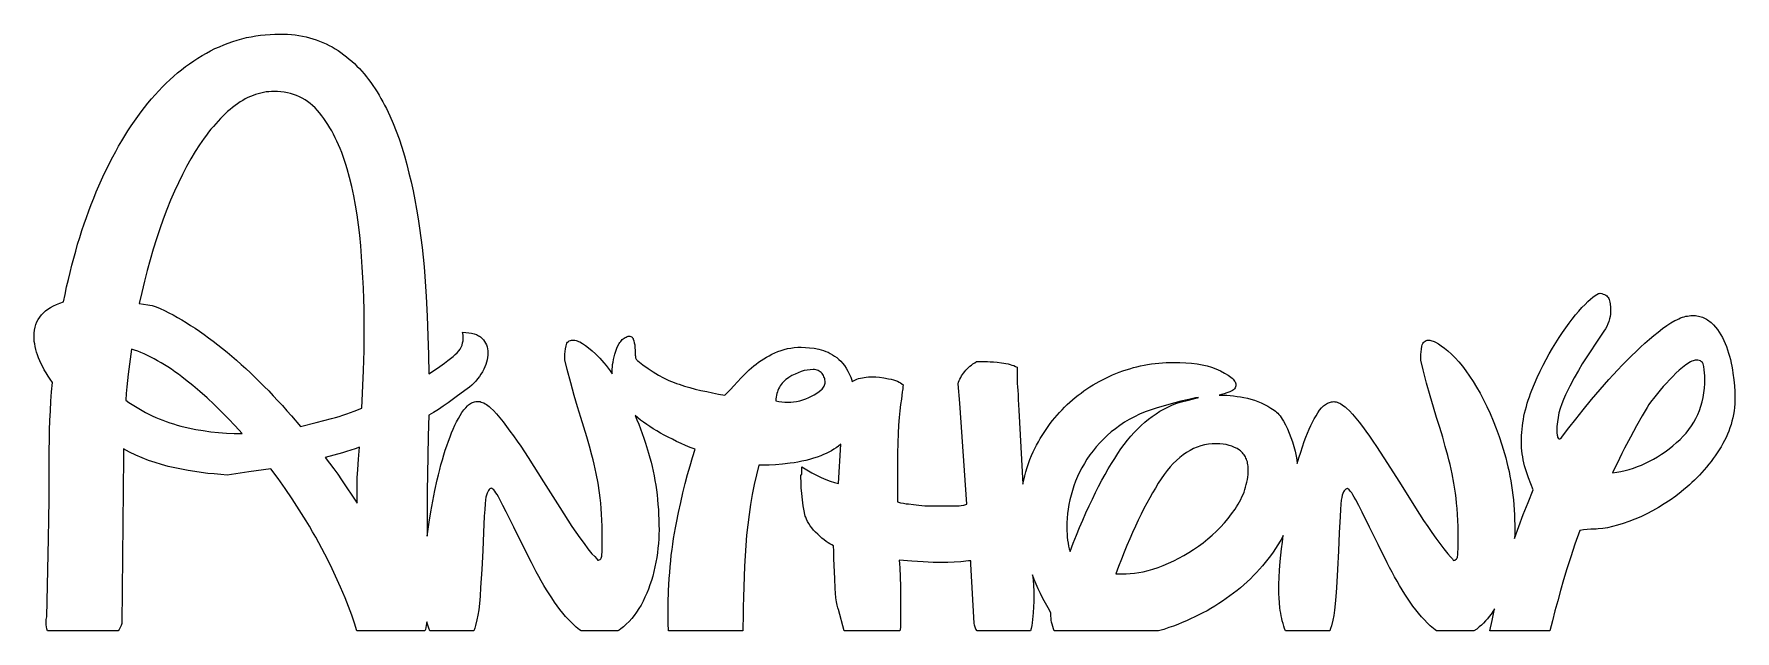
# Model space of a CAD drawing. Extents: x 28 to 208, y 24 to 87.
import ezdxf

# ---------------------------------------------------------------- set-up
doc = ezdxf.new("R2010")
doc.units = 0
doc.layers.add('CAMADA_1', color=18, linetype='CONTINUOUS')

msp = doc.modelspace()

# ---------------------------------------------------------------- linework, layer by layer
at = {"layer": 'CAMADA_1'}
for points in [[(29.33, 23.8), (29.25, 24.01), (29.2, 24.22), (29.17, 24.45), (29.16, 24.68), (29.16, 24.85), (29.18, 25), (29.21, 25.14), (29.24, 25.28), (29.41, 33.61), (29.45, 35.68), (29.48, 37.75), (29.49, 39.85), (29.5, 41.95), (29.5, 43.01), (29.52, 44.06), (29.54, 45.1), (29.58, 46.14), (29.63, 47.17), (29.69, 48.19), (29.76, 49.18), (29.84, 50.17), (29.6, 50.51), (29.38, 50.85), (29.17, 51.19), (28.98, 51.52), (28.81, 51.85), (28.65, 52.17), (28.5, 52.48), (28.37, 52.79), (28.26, 53.1), (28.16, 53.39), (28.08, 53.69), (28.01, 53.98), (27.96, 54.26), (27.92, 54.54), (27.9, 54.81), (27.89, 55.08), (27.9, 55.41), (27.94, 55.73), (28, 56.03), (28.08, 56.32), (28.19, 56.6), (28.33, 56.86), (28.49, 57.11), (28.67, 57.34), (28.88, 57.56), (29.11, 57.77), (29.37, 57.96), (29.65, 58.14), (29.96, 58.31), (30.29, 58.46), (30.64, 58.59), (31.02, 58.72), (31.18, 59.52), (31.35, 60.31), (31.53, 61.09), (31.71, 61.86), (31.91, 62.62), (32.1, 63.38), (32.31, 64.12), (32.52, 64.86), (32.74, 65.58), (32.97, 66.3), (33.21, 67), (33.45, 67.7), (33.7, 68.39), (33.96, 69.07), (34.22, 69.74), (34.49, 70.4), (34.77, 71.05), (35.05, 71.69), (35.34, 72.32), (35.64, 72.93), (35.94, 73.53), (36.24, 74.12), (36.56, 74.7), (36.87, 75.27), (37.2, 75.82), (37.52, 76.37), (37.86, 76.9), (38.2, 77.42), (38.54, 77.92), (38.9, 78.42), (39.25, 78.9), (39.61, 79.38), (39.98, 79.83), (40.36, 80.28), (40.73, 80.71), (41.12, 81.13), (41.51, 81.54), (41.91, 81.93), (42.31, 82.31), (42.71, 82.68), (43.13, 83.03), (43.55, 83.37), (43.97, 83.7), (44.4, 84.01), (44.84, 84.31), (45.28, 84.6), (45.72, 84.87), (46.18, 85.13), (46.63, 85.38), (47.09, 85.61), (47.56, 85.82), (48.03, 86.02), (48.5, 86.2), (48.98, 86.37), (49.46, 86.52), (49.94, 86.66), (50.43, 86.78), (50.92, 86.88), (51.42, 86.97), (51.92, 87.04), (52.43, 87.09), (52.94, 87.13), (53.45, 87.16), (53.96, 87.16), (54.38, 87.16), (54.8, 87.14), (55.2, 87.11), (55.6, 87.07), (55.99, 87.01), (56.38, 86.94), (56.76, 86.86), (57.13, 86.77), (57.49, 86.67), (57.85, 86.55), (58.2, 86.42), (58.54, 86.28), (58.88, 86.13), (59.21, 85.96), (59.53, 85.79), (59.85, 85.6), (60.16, 85.4), (60.46, 85.19), (60.76, 84.97), (61.05, 84.75), (61.34, 84.51), (61.61, 84.27), (61.89, 84.02), (62.16, 83.76), (62.42, 83.49), (62.67, 83.21), (62.92, 82.92), (63.17, 82.63), (63.4, 82.33), (63.64, 82.01), (63.86, 81.69), (64.08, 81.36), (64.3, 81.03), (64.51, 80.68), (64.71, 80.33), (64.91, 79.98), (65.1, 79.61), (65.29, 79.24), (65.66, 78.48), (66, 77.68), (66.33, 76.86), (66.63, 76.02), (66.92, 75.14), (67.19, 74.25), (67.44, 73.33), (67.68, 72.41), (67.9, 71.47), (68.11, 70.52), (68.31, 69.55), (68.49, 68.56), (68.65, 67.56), (68.81, 66.56), (68.94, 65.54), (69.07, 64.52), (69.18, 63.49), (69.28, 62.45), (69.37, 61.41), (69.44, 60.36), (69.5, 59.31), (69.6, 57.21), (69.68, 55.14), (69.75, 53.1), (69.8, 51.1), (70.7, 51.7), (71.47, 52.24), (71.8, 52.49), (72.1, 52.72), (72.36, 52.93), (72.59, 53.13), (72.79, 53.32), (72.96, 53.52), (73.11, 53.72), (73.23, 53.93), (73.32, 54.15), (73.38, 54.37), (73.42, 54.59), (73.44, 54.82), (73.43, 55.02), (73.42, 55.2), (73.39, 55.36), (73.35, 55.5), (73.7, 55.49), (74.02, 55.46), (74.32, 55.41), (74.59, 55.34), (74.84, 55.25), (75.06, 55.14), (75.16, 55.08), (75.26, 55.01), (75.34, 54.94), (75.43, 54.87), (75.58, 54.7), (75.7, 54.53), (75.81, 54.35), (75.9, 54.16), (75.97, 53.96), (76.02, 53.75), (76.05, 53.53), (76.06, 53.3), (76.05, 53.06), (76.02, 52.83), (75.98, 52.58), (75.91, 52.34), (75.83, 52.09), (75.73, 51.83), (75.61, 51.57), (75.47, 51.31), (75.31, 51.05), (75.15, 50.8), (74.96, 50.56), (74.77, 50.32), (74.56, 50.1), (74.34, 49.89), (74.11, 49.68), (73.86, 49.49), (72.84, 48.74), (71.83, 48.01), (71.32, 47.66), (70.81, 47.32), (70.3, 47), (69.8, 46.7), (69.72, 44.47), (69.67, 42.38), (69.64, 40.43), (69.63, 38.65), (69.63, 33.87), (69.83, 35.34), (70.01, 36.46), (70.21, 37.58), (70.44, 38.7), (70.68, 39.83), (70.81, 40.38), (70.94, 40.92), (71.08, 41.45), (71.23, 41.97), (71.38, 42.48), (71.54, 42.98), (71.7, 43.46), (71.86, 43.93), (72.04, 44.39), (72.21, 44.82), (72.38, 45.23), (72.56, 45.63), (72.74, 46), (72.93, 46.34), (73.12, 46.67), (73.3, 46.98), (73.5, 47.26), (73.7, 47.5), (73.9, 47.7), (74, 47.79), (74.11, 47.87), (74.22, 47.94), (74.32, 48), (74.43, 48.05), (74.54, 48.09), (74.65, 48.12), (74.77, 48.15), (74.88, 48.16), (75, 48.16), (75.12, 48.16), (75.24, 48.14), (75.36, 48.1), (75.49, 48.06), (75.63, 48), (75.76, 47.92), (75.9, 47.83), (76.05, 47.73), (76.19, 47.62), (76.34, 47.49), (76.66, 47.19), (76.98, 46.84), (77.33, 46.43), (77.68, 45.98), (78.04, 45.51), (78.4, 45.02), (78.78, 44.5), (79.15, 43.96), (79.54, 43.4), (79.93, 42.81), (80.33, 42.2), (81.97, 39.62), (83.68, 36.9), (84.11, 36.22), (84.54, 35.55), (84.97, 34.9), (85.4, 34.28), (85.83, 33.68), (86.26, 33.09), (86.68, 32.53), (87.1, 31.99), (87.4, 31.7), (87.59, 31.49), (87.69, 31.36), (87.71, 31.33), (87.7, 31.32), (87.7, 31.32), (87.8, 31.33), (87.88, 31.35), (87.96, 31.39), (88.03, 31.45), (88.08, 31.53), (88.12, 31.63), (88.15, 31.74), (88.16, 31.87), (88.18, 32.18), (88.19, 32.56), (88.2, 33.52), (88.2, 34.23), (88.19, 34.91), (88.16, 35.56), (88.13, 36.2), (88.09, 36.8), (88.04, 37.38), (87.98, 37.94), (87.91, 38.47), (87.75, 39.5), (87.56, 40.5), (87.46, 41), (87.35, 41.49), (87.23, 41.97), (87.1, 42.45), (86.84, 43.42), (86.55, 44.41), (86.25, 45.43), (85.92, 46.47), (85.58, 47.58), (85.22, 48.8), (84.86, 50.12), (84.48, 51.55), (84.23, 52.57), (84.23, 52.91), (84.23, 53.17), (84.26, 53.45), (84.3, 53.74), (84.35, 54.05), (84.39, 54.2), (84.45, 54.33), (84.51, 54.44), (84.6, 54.53), (84.69, 54.59), (84.81, 54.64), (84.93, 54.67), (85.07, 54.68), (85.18, 54.68), (85.3, 54.66), (85.42, 54.63), (85.54, 54.59), (85.67, 54.54), (85.81, 54.48), (86.1, 54.31), (86.41, 54.11), (86.75, 53.85), (87.11, 53.55), (87.49, 53.2), (87.71, 52.98), (87.93, 52.75), (88.16, 52.51), (88.38, 52.25), (88.6, 51.98), (88.82, 51.7), (89.04, 51.4), (89.26, 51.1), (89.25, 51.38), (89.26, 51.59), (89.27, 51.83), (89.3, 52.07), (89.34, 52.33), (89.4, 52.6), (89.46, 52.88), (89.54, 53.18), (89.63, 53.49), (89.73, 53.8), (89.86, 54.07), (89.99, 54.31), (90.07, 54.43), (90.15, 54.53), (90.23, 54.63), (90.32, 54.72), (90.41, 54.8), (90.51, 54.87), (90.61, 54.94), (90.72, 55), (90.83, 55.06), (90.94, 55.1), (91.04, 55.1), (91.14, 55.08), (91.22, 55.05), (91.29, 55.02), (91.36, 54.97), (91.41, 54.91), (91.46, 54.84), (91.49, 54.76), (91.55, 54.59), (91.6, 54.39), (91.64, 54.18), (91.66, 53.96), (91.69, 53.5), (91.7, 53.07), (91.71, 52.97), (91.72, 52.87), (91.74, 52.79), (91.77, 52.71), (91.8, 52.64), (91.85, 52.58), (91.9, 52.52), (91.96, 52.48), (92.51, 52.05), (93.06, 51.65), (93.61, 51.29), (94.16, 50.96), (94.71, 50.67), (95.26, 50.4), (95.54, 50.29), (95.81, 50.18), (96.09, 50.07), (96.36, 49.98), (96.92, 49.8), (97.49, 49.64), (98.07, 49.48), (98.67, 49.33), (99.28, 49.2), (99.9, 49.07), (100.54, 48.95), (101.19, 48.84), (101.49, 49.11), (101.82, 49.44), (102.17, 49.81), (102.54, 50.23), (102.94, 50.67), (103.36, 51.1), (103.8, 51.52), (104.28, 51.93), (104.53, 52.12), (104.78, 52.32), (105.05, 52.5), (105.33, 52.68), (105.61, 52.85), (105.9, 53.01), (106.21, 53.17), (106.52, 53.32), (106.84, 53.46), (107.17, 53.58), (107.51, 53.68), (107.85, 53.77), (108.21, 53.83), (108.57, 53.88), (108.94, 53.91), (109.31, 53.92), (109.75, 53.9), (110.2, 53.86), (110.68, 53.8), (111.18, 53.7), (111.43, 53.64), (111.68, 53.57), (111.92, 53.48), (112.16, 53.38), (112.4, 53.26), (112.63, 53.12), (112.86, 52.98), (113.08, 52.82), (113.3, 52.63), (113.51, 52.43), (113.71, 52.21), (113.9, 51.96), (114.08, 51.69), (114.25, 51.39), (114.41, 51.08), (114.56, 50.74), (114.65, 50.52), (114.73, 50.29), (115.21, 50.53), (115.4, 50.59), (115.6, 50.64), (115.8, 50.68), (116.01, 50.72), (116.22, 50.75), (116.44, 50.77), (116.67, 50.78), (116.9, 50.78), (117.23, 50.77), (117.62, 50.73), (118.07, 50.66), (118.59, 50.57), (118.86, 50.52), (119.1, 50.45), (119.32, 50.38), (119.52, 50.31), (119.7, 50.22), (119.86, 50.14), (120, 50.04), (120.12, 49.94), (120.11, 49.7), (120.09, 49.49), (120.07, 49.32), (120.03, 49.17), (119.95, 48.41), (119.86, 47.83), (119.79, 47.17), (119.72, 46.45), (119.65, 45.66), (119.59, 44.77), (119.56, 43.77), (119.53, 42.64), (119.52, 41.39), (119.52, 37.49), (119.85, 37.41), (120.16, 37.35), (120.44, 37.31), (120.71, 37.28), (121.24, 37.23), (121.81, 37.15), (122.11, 37.12), (122.42, 37.09), (122.75, 37.07), (123.08, 37.07), (125.87, 37.07), (126.06, 37.08), (126.3, 37.11), (126.57, 37.16), (126.89, 37.24), (126.13, 47.99), (125.96, 50.02), (126.01, 50.2), (126.08, 50.37), (126.16, 50.54), (126.24, 50.71), (126.33, 50.87), (126.43, 51.03), (126.54, 51.18), (126.66, 51.33), (126.78, 51.48), (126.92, 51.62), (127.06, 51.76), (127.21, 51.89), (127.37, 52.02), (127.54, 52.15), (127.72, 52.27), (127.91, 52.39), (129.09, 52.39), (129.37, 52.38), (129.71, 52.36), (130.11, 52.32), (130.57, 52.26), (130.81, 52.23), (131.04, 52.19), (131.26, 52.14), (131.47, 52.09), (131.67, 52.02), (131.87, 51.96), (132.05, 51.88), (132.22, 51.8), (132.22, 50.7), (132.23, 50.39), (132.24, 50.06), (132.27, 49.71), (132.31, 49.34), (132.32, 48.89), (132.35, 48.37), (132.38, 47.81), (132.39, 47.23), (132.84, 39.37), (132.93, 39.82), (133.03, 40.26), (133.15, 40.7), (133.28, 41.14), (133.42, 41.57), (133.58, 41.99), (133.75, 42.41), (133.94, 42.82), (134.11, 43.18), (134.29, 43.53), (134.48, 43.88), (134.67, 44.22), (134.87, 44.55), (135.08, 44.88), (135.3, 45.2), (135.52, 45.51), (135.75, 45.82), (135.98, 46.13), (136.22, 46.42), (136.47, 46.71), (136.73, 47), (136.99, 47.28), (137.26, 47.55), (137.54, 47.82), (137.82, 48.08), (138.11, 48.33), (138.4, 48.58), (138.7, 48.82), (139.01, 49.05), (139.32, 49.28), (139.63, 49.49), (139.95, 49.7), (140.28, 49.91), (140.61, 50.1), (140.94, 50.29), (141.29, 50.47), (141.63, 50.64), (141.98, 50.81), (142.34, 50.97), (142.7, 51.12), (143.07, 51.27), (143.44, 51.4), (143.81, 51.52), (144.18, 51.64), (144.56, 51.75), (144.94, 51.84), (145.32, 51.93), (145.7, 52.01), (146.08, 52.08), (146.47, 52.14), (146.86, 52.19), (147.25, 52.23), (147.65, 52.27), (148.04, 52.29), (148.44, 52.3), (148.84, 52.31), (149.5, 52.3), (150.14, 52.26), (150.74, 52.21), (151.32, 52.14), (151.86, 52.04), (152.38, 51.93), (152.87, 51.79), (153.33, 51.63), (153.82, 51.4), (154.25, 51.17), (154.62, 50.96), (154.78, 50.85), (154.92, 50.74), (155.04, 50.64), (155.15, 50.53), (155.24, 50.43), (155.31, 50.33), (155.37, 50.23), (155.41, 50.13), (155.44, 50.03), (155.45, 49.94), (155.44, 49.81), (155.41, 49.7), (155.36, 49.59), (155.29, 49.49), (155.2, 49.4), (155.09, 49.32), (154.96, 49.24), (154.81, 49.17), (154.5, 49.06), (154.21, 48.96), (153.93, 48.89), (153.67, 48.84), (153.75, 48.84), (154.11, 48.83), (154.47, 48.81), (154.84, 48.79), (155.2, 48.75), (155.57, 48.7), (155.93, 48.65), (156.3, 48.58), (156.67, 48.5), (157.04, 48.4), (157.41, 48.29), (157.77, 48.16), (158.12, 48.01), (158.48, 47.84), (158.82, 47.66), (159.17, 47.45), (159.51, 47.23), (159.64, 47.14), (159.76, 47.03), (159.88, 46.91), (160.01, 46.77), (160.13, 46.62), (160.25, 46.46), (160.37, 46.28), (160.48, 46.08), (160.71, 45.67), (160.92, 45.25), (161.11, 44.81), (161.29, 44.35), (161.45, 43.88), (161.59, 43.39), (161.72, 42.88), (161.84, 42.36), (161.91, 41.97), (161.96, 41.59), (162.14, 42.19), (162.32, 42.78), (162.5, 43.35), (162.7, 43.91), (162.87, 44.36), (163.04, 44.79), (163.22, 45.21), (163.4, 45.6), (163.58, 45.97), (163.76, 46.32), (163.95, 46.65), (164.14, 46.95), (164.33, 47.23), (164.53, 47.47), (164.73, 47.68), (164.84, 47.76), (164.94, 47.84), (165.05, 47.91), (165.16, 47.97), (165.27, 48.02), (165.38, 48.06), (165.49, 48.1), (165.6, 48.12), (165.71, 48.13), (165.83, 48.14), (165.95, 48.13), (166.07, 48.11), (166.2, 48.08), (166.33, 48.03), (166.46, 47.97), (166.59, 47.89), (166.73, 47.81), (166.88, 47.7), (167.03, 47.59), (167.18, 47.46), (167.49, 47.16), (167.82, 46.81), (168.16, 46.4), (168.51, 45.96), (168.87, 45.49), (169.24, 44.99), (169.61, 44.48), (169.99, 43.94), (170.37, 43.37), (170.77, 42.78), (171.16, 42.17), (172.8, 39.6), (174.51, 36.88), (174.94, 36.19), (175.37, 35.52), (175.8, 34.88), (176.23, 34.25), (176.66, 33.65), (177.09, 33.07), (177.51, 32.51), (177.94, 31.97), (178.23, 31.67), (178.42, 31.46), (178.52, 31.33), (178.54, 31.3), (178.54, 31.29), (178.53, 31.29), (178.63, 31.3), (178.72, 31.33), (178.79, 31.37), (178.86, 31.43), (178.91, 31.51), (178.95, 31.6), (178.98, 31.71), (179, 31.84), (179.01, 32.15), (179.03, 32.53), (179.04, 33.49), (179.03, 34.2), (179.02, 34.88), (179, 35.54), (178.96, 36.17), (178.92, 36.78), (178.87, 37.36), (178.81, 37.91), (178.74, 38.44), (178.58, 39.47), (178.39, 40.48), (178.29, 40.97), (178.18, 41.46), (178.06, 41.95), (177.94, 42.42), (177.67, 43.39), (177.39, 44.38), (177.08, 45.4), (176.75, 46.45), (176.41, 47.56), (176.05, 48.77), (175.69, 50.1), (175.31, 51.53), (175.06, 52.54), (175.06, 52.88), (175.07, 53.14), (175.09, 53.42), (175.13, 53.71), (175.19, 54.02), (175.22, 54.17), (175.28, 54.3), (175.35, 54.41), (175.43, 54.5), (175.53, 54.57), (175.64, 54.62), (175.76, 54.65), (175.91, 54.66), (176.01, 54.65), (176.13, 54.63), (176.25, 54.61), (176.37, 54.57), (176.5, 54.51), (176.64, 54.45), (176.93, 54.29), (177.24, 54.08), (177.58, 53.82), (177.94, 53.52), (178.32, 53.18), (178.71, 52.79), (179.1, 52.36), (179.48, 51.9), (179.86, 51.4), (180.24, 50.86), (180.62, 50.29), (180.99, 49.68), (181.37, 49.03), (181.73, 48.34), (182.08, 47.63), (182.42, 46.88), (182.75, 46.1), (183.07, 45.28), (183.37, 44.43), (183.67, 43.55), (183.95, 42.64), (184.08, 42.17), (184.21, 41.69), (184.32, 41.21), (184.43, 40.73), (184.53, 40.24), (184.62, 39.75), (184.7, 39.25), (184.77, 38.74), (184.84, 38.23), (184.89, 37.71), (184.94, 37.19), (184.98, 36.67), (185.01, 36.14), (185.03, 35.6), (185.04, 35.06), (185.05, 34.51), (185.04, 34.07), (185.03, 33.63), (185.46, 34.88), (185.94, 36.15), (186.45, 37.45), (186.99, 38.78), (186.73, 39.41), (186.49, 40.04), (186.28, 40.68), (186.09, 41.32), (186.01, 41.64), (185.94, 41.96), (185.88, 42.28), (185.83, 42.6), (185.79, 42.92), (185.76, 43.23), (185.75, 43.55), (185.74, 43.86), (185.75, 44.2), (185.76, 44.54), (185.78, 44.88), (185.81, 45.22), (185.85, 45.56), (185.9, 45.9), (185.96, 46.25), (186.02, 46.59), (186.09, 46.93), (186.18, 47.28), (186.27, 47.62), (186.37, 47.97), (186.48, 48.31), (186.59, 48.66), (186.72, 49.01), (186.85, 49.35), (187.14, 50.04), (187.43, 50.71), (187.73, 51.37), (188.05, 52.01), (188.37, 52.63), (188.7, 53.23), (189.04, 53.82), (189.39, 54.4), (189.75, 54.95), (190.1, 55.48), (190.45, 55.98), (190.8, 56.46), (191.15, 56.91), (191.49, 57.34), (191.83, 57.74), (192.17, 58.12), (192.5, 58.46), (192.8, 58.76), (193.08, 59.02), (193.33, 59.23), (193.56, 59.4), (193.76, 59.52), (193.94, 59.61), (194.01, 59.63), (194.09, 59.65), (194.27, 59.61), (194.43, 59.56), (194.58, 59.5), (194.7, 59.44), (194.81, 59.36), (194.9, 59.28), (194.97, 59.19), (195.03, 59.09), (195.07, 58.98), (195.1, 58.85), (195.13, 58.7), (195.16, 58.53), (195.19, 58.15), (195.2, 57.7), (195.19, 57.44), (195.16, 57.18), (195.1, 56.92), (195.03, 56.66), (194.93, 56.4), (194.81, 56.13), (194.67, 55.87), (194.5, 55.61), (192.21, 52.14), (191.79, 51.44), (191.35, 50.66), (190.9, 49.8), (190.44, 48.87), (190.22, 48.38), (190.03, 47.9), (189.86, 47.42), (189.73, 46.94), (189.63, 46.46), (189.56, 45.99), (189.51, 45.51), (189.5, 45.04), (189.51, 44.83), (189.53, 44.59), (189.56, 44.48), (189.59, 44.37), (189.64, 44.28), (189.71, 44.21), (189.85, 44.21), (189.89, 44.23), (189.95, 44.28), (190.03, 44.36), (190.12, 44.49), (190.78, 45.35), (191.51, 46.29), (192.31, 47.28), (193.18, 48.35), (193.64, 48.89), (194.1, 49.43), (194.56, 49.96), (195.03, 50.48), (195.5, 51), (195.97, 51.51), (196.45, 52.02), (196.94, 52.52), (197.42, 53), (197.91, 53.47), (198.38, 53.92), (198.86, 54.35), (199.33, 54.76), (199.8, 55.16), (200.27, 55.53), (200.73, 55.89), (201.18, 56.22), (201.62, 56.5), (202.04, 56.74), (202.24, 56.84), (202.44, 56.93), (202.64, 57.02), (202.83, 57.09), (203.02, 57.15), (203.2, 57.2), (203.38, 57.23), (203.55, 57.26), (203.73, 57.28), (203.89, 57.28), (204.06, 57.28), (204.22, 57.27), (204.37, 57.25), (204.53, 57.22), (204.68, 57.19), (204.82, 57.15), (204.97, 57.1), (205.11, 57.04), (205.25, 56.97), (205.38, 56.9), (205.51, 56.82), (205.64, 56.73), (205.76, 56.64), (205.89, 56.54), (206, 56.43), (206.12, 56.31), (206.34, 56.06), (206.54, 55.8), (206.74, 55.52), (206.92, 55.24), (207.08, 54.94), (207.24, 54.63), (207.38, 54.31), (207.51, 53.98), (207.63, 53.64), (207.73, 53.29), (207.83, 52.95), (207.93, 52.6), (208.01, 52.24), (208.08, 51.89), (208.15, 51.53), (208.2, 51.16), (208.3, 50.46), (208.36, 49.81), (208.4, 49.21), (208.41, 48.66), (208.41, 48.28), (208.39, 47.9), (208.35, 47.53), (208.31, 47.16), (208.25, 46.79), (208.18, 46.43), (208.09, 46.07), (208, 45.72), (207.88, 45.37), (207.76, 45.02), (207.62, 44.68), (207.47, 44.34), (207.31, 44.01), (207.13, 43.68), (206.95, 43.35), (206.74, 43.03), (206.53, 42.71), (206.32, 42.39), (206.09, 42.09), (205.87, 41.78), (205.63, 41.49), (205.39, 41.19), (205.15, 40.91), (204.9, 40.63), (204.65, 40.35), (204.39, 40.08), (204.12, 39.82), (203.85, 39.56), (203.57, 39.3), (203.29, 39.06), (203, 38.81), (202.71, 38.58), (202.12, 38.12), (201.52, 37.69), (200.91, 37.28), (200.29, 36.91), (199.67, 36.55), (199.05, 36.23), (198.41, 35.93), (197.77, 35.65), (197.14, 35.41), (196.54, 35.2), (195.96, 35.02), (195.41, 34.87), (194.88, 34.76), (194.38, 34.68), (193.91, 34.63), (193.68, 34.62), (193.46, 34.61), (193.1, 34.6), (192.73, 34.58), (192.34, 34.53), (191.93, 34.47), (191.43, 33.02), (190.98, 31.66), (190.58, 30.4), (190.23, 29.22), (189.91, 28.1), (189.6, 27.01), (189.31, 25.93), (189.05, 24.88), (188.78, 23.8), (182.41, 23.8), (182.63, 24.9), (182.9, 26.13), (182.72, 25.85), (182.53, 25.59), (182.34, 25.34), (182.14, 25.09), (181.94, 24.86), (181.73, 24.64), (181.51, 24.42), (181.28, 24.22), (181, 24), (180.71, 23.8), (176.75, 23.8), (176.58, 23.92), (176.41, 24.05), (176.25, 24.19), (176.07, 24.35), (175.76, 24.65), (175.45, 24.98), (175.14, 25.31), (174.84, 25.67), (174.54, 26.04), (174.24, 26.44), (173.95, 26.84), (173.66, 27.27), (173.38, 27.71), (173.1, 28.16), (172.82, 28.61), (172.55, 29.08), (172.28, 29.55), (172.02, 30.04), (171.76, 30.53), (171.5, 31.04), (170.53, 32.99), (169.64, 34.8), (168.85, 36.4), (168.49, 37.1), (168.16, 37.73), (168.01, 38), (167.87, 38.24), (167.74, 38.45), (167.62, 38.61), (167.51, 38.74), (167.42, 38.84), (167.34, 38.89), (167.3, 38.91), (167.27, 38.91), (167.19, 38.9), (167.11, 38.85), (167.03, 38.78), (166.95, 38.68), (166.88, 38.55), (166.81, 38.39), (166.74, 38.2), (166.68, 37.98), (166.63, 37.69), (166.59, 37.26), (166.55, 36.68), (166.51, 35.95), (166.42, 34.23), (166.34, 32.31), (166.24, 30.31), (166.13, 28.37), (166.06, 27.47), (165.99, 26.69), (165.91, 26.01), (165.83, 25.45), (165.72, 24.96), (165.58, 24.35), (165.5, 24.07), (165.42, 23.8), (160.72, 23.8), (160.62, 24.05), (160.53, 24.32), (160.45, 24.59), (160.37, 24.86), (160.31, 25.13), (160.25, 25.41), (160.2, 25.69), (160.15, 25.97), (160.12, 26.25), (160.06, 26.8), (160.02, 27.3), (160, 27.75), (159.99, 28.16), (160, 28.76), (160.03, 29.46), (160.08, 30.26), (160.16, 31.16), (160.22, 31.83), (160.29, 32.51), (160.38, 33.21), (160.47, 33.93), (160.31, 33.63), (160.14, 33.34), (159.9, 32.94), (159.65, 32.55), (159.39, 32.17), (159.12, 31.79), (158.84, 31.42), (158.55, 31.05), (158.26, 30.7), (157.95, 30.35), (157.64, 30), (157.32, 29.67), (156.98, 29.34), (156.64, 29.02), (156.29, 28.7), (155.94, 28.39), (155.57, 28.09), (155.19, 27.8), (154.81, 27.51), (154.42, 27.23), (154.02, 26.96), (153.62, 26.7), (153.21, 26.44), (152.8, 26.19), (152.38, 25.95), (151.95, 25.72), (151.52, 25.5), (151.08, 25.28), (150.64, 25.08), (150.19, 24.88), (149.74, 24.68), (149.27, 24.5), (148.81, 24.32), (148.33, 24.16), (147.78, 23.97), (147.22, 23.8), (136.16, 23.8), (136.08, 24.04), (136, 24.28), (135.94, 24.51), (135.89, 24.73), (135.85, 24.95), (135.83, 25.16), (135.81, 25.36), (135.8, 25.55), (135.8, 25.72), (135.51, 26.24), (135.23, 26.75), (134.96, 27.26), (134.71, 27.77), (134.47, 28.27), (134.25, 28.77), (134.05, 29.27), (133.85, 29.77), (133.92, 29.21), (133.96, 28.63), (133.99, 28.03), (134, 27.42), (133.99, 26.92), (133.97, 26.35), (133.93, 25.71), (133.87, 25), (133.84, 24.67), (133.79, 24.36), (133.72, 24.07), (133.64, 23.8), (127.97, 23.8), (127.86, 23.99), (127.77, 24.19), (127.7, 24.4), (127.65, 24.62), (127.31, 30.89), (127.31, 31.23), (127.06, 31.23), (126.25, 31.15), (125.53, 31.1), (124.86, 31.07), (124.18, 31.06), (123.3, 31.07), (122.25, 31.12), (121.05, 31.2), (119.69, 31.31), (119.73, 30.91), (119.77, 30.49), (119.82, 29.53), (119.85, 28.52), (119.86, 27.5), (119.86, 24.62), (119.86, 24.39), (119.85, 24.18), (119.82, 23.98), (119.79, 23.8), (113.88, 23.8), (113.26, 26.06), (113.22, 26.16), (113.18, 26.27), (113.11, 26.55), (113.05, 26.9), (113, 27.33), (112.93, 28.31), (112.88, 29.36), (112.79, 31.44), (112.76, 32.27), (112.75, 32.83), (112.56, 32.93), (112.36, 33.04), (112.16, 33.17), (111.95, 33.31), (111.73, 33.47), (111.51, 33.65), (111.29, 33.85), (111.06, 34.06), (110.83, 34.29), (110.63, 34.51), (110.44, 34.74), (110.27, 34.96), (110.12, 35.19), (109.99, 35.42), (109.88, 35.65), (109.79, 35.88), (109.74, 36), (109.7, 36.16), (109.62, 36.55), (109.53, 37.07), (109.45, 37.7), (109.37, 38.38), (109.32, 39), (109.29, 39.58), (109.28, 40.12), (109.28, 40.29), (109.36, 40.45), (109.36, 41.22), (109.91, 40.89), (110.43, 40.6), (110.94, 40.33), (111.44, 40.09), (111.92, 39.89), (112.38, 39.71), (112.83, 39.56), (113.26, 39.44), (113.5, 43.62), (113.26, 43.43), (113.02, 43.25), (112.77, 43.09), (112.51, 42.93), (112.24, 42.78), (111.97, 42.65), (111.68, 42.52), (111.39, 42.4), (111, 42.26), (110.6, 42.13), (110.2, 42.01), (109.79, 41.9), (109.38, 41.81), (108.97, 41.73), (108.55, 41.66), (108.13, 41.6), (107.32, 41.5), (106.58, 41.44), (105.92, 41.4), (105.34, 41.39), (104.83, 41.39), (104.57, 40.36), (104.33, 39.33), (104.12, 38.28), (103.93, 37.23), (103.77, 36.16), (103.63, 35.08), (103.52, 33.98), (103.43, 32.88), (103.36, 31.77), (103.3, 30.67), (103.25, 29.57), (103.21, 28.49), (103.18, 27.4), (103.15, 26.33), (103.14, 25.26), (103.13, 24.2), (103.13, 23.8), (95.21, 23.8), (95.18, 24.61), (95.18, 25.38), (95.19, 26.74), (95.23, 28.07), (95.3, 29.36), (95.35, 29.99), (95.4, 30.61), (95.46, 31.23), (95.52, 31.83), (95.6, 32.43), (95.68, 33.02), (95.76, 33.6), (95.86, 34.17), (95.96, 34.74), (96.07, 35.29), (96.29, 36.37), (96.52, 37.43), (96.76, 38.45), (97.01, 39.44), (97.26, 40.4), (97.52, 41.32), (97.78, 42.22), (98.05, 43.08), (97.54, 43.29), (97.04, 43.5), (96.56, 43.71), (96.09, 43.92), (95.64, 44.14), (95.2, 44.36), (94.78, 44.58), (94.38, 44.8), (93.99, 45.03), (93.61, 45.26), (93.25, 45.49), (92.91, 45.72), (92.58, 45.95), (92.27, 46.19), (91.97, 46.43), (91.69, 46.68), (91.88, 46.21), (92.07, 45.74), (92.25, 45.26), (92.44, 44.76), (92.61, 44.25), (92.78, 43.73), (93.12, 42.66), (93.25, 42.19), (93.37, 41.72), (93.49, 41.24), (93.6, 40.76), (93.7, 40.27), (93.79, 39.77), (93.87, 39.27), (93.94, 38.77), (94.01, 38.26), (94.06, 37.74), (94.11, 37.22), (94.15, 36.69), (94.18, 36.16), (94.2, 35.62), (94.21, 35.08), (94.22, 34.53), (94.21, 34.05), (94.19, 33.56), (94.16, 33.07), (94.11, 32.58), (94.05, 32.08), (93.98, 31.59), (93.89, 31.09), (93.79, 30.6), (93.68, 30.11), (93.55, 29.62), (93.42, 29.15), (93.26, 28.69), (93.1, 28.24), (92.92, 27.8), (92.73, 27.37), (92.52, 26.96), (92.31, 26.55), (92.08, 26.17), (91.83, 25.8), (91.58, 25.45), (91.32, 25.12), (91.04, 24.81), (90.75, 24.52), (90.45, 24.25), (90.15, 24.01), (89.99, 23.9), (89.84, 23.8), (85.96, 23.8), (85.78, 23.92), (85.6, 24.06), (85.42, 24.21), (85.24, 24.37), (84.93, 24.68), (84.61, 25), (84.31, 25.34), (84, 25.7), (83.7, 26.07), (83.41, 26.46), (83.12, 26.87), (82.83, 27.3), (82.55, 27.73), (82.27, 28.18), (81.99, 28.64), (81.72, 29.11), (81.45, 29.58), (81.19, 30.07), (80.93, 30.56), (80.67, 31.06), (79.7, 33.02), (78.81, 34.83), (78.01, 36.43), (77.66, 37.12), (77.33, 37.75), (77.17, 38.03), (77.03, 38.27), (76.9, 38.47), (76.79, 38.64), (76.68, 38.77), (76.59, 38.86), (76.51, 38.92), (76.47, 38.93), (76.44, 38.94), (76.35, 38.92), (76.27, 38.88), (76.19, 38.81), (76.12, 38.7), (76.05, 38.57), (75.98, 38.41), (75.91, 38.22), (75.84, 38.01), (75.8, 37.72), (75.76, 37.29), (75.72, 36.7), (75.67, 35.97), (75.59, 34.26), (75.51, 32.33), (75.41, 30.33), (75.29, 28.4), (75.23, 27.5), (75.16, 26.71), (75.08, 26.04), (75, 25.48), (74.89, 24.99), (74.74, 24.37), (74.67, 24.08), (74.58, 23.8), (69.9, 23.8), (69.79, 24.08), (69.68, 24.42), (69.57, 24.77), (69.51, 24.39), (69.42, 23.96), (69.37, 23.8), (62.16, 23.8), (61.9, 24.62), (61.61, 25.48), (61.28, 26.38), (60.91, 27.31), (60.67, 27.88), (60.42, 28.46), (59.9, 29.61), (59.34, 30.78), (58.75, 31.96), (58.44, 32.56), (58.12, 33.15), (57.79, 33.74), (57.46, 34.32), (57.11, 34.91), (56.76, 35.5), (56.04, 36.66), (55.3, 37.81), (54.55, 38.92), (53.79, 39.99), (53.03, 41.02), (50.7, 40.68), (48.38, 40.35), (47.7, 40.39), (47.01, 40.46), (46.33, 40.53), (45.64, 40.62), (44.94, 40.72), (44.24, 40.84), (43.54, 40.97), (42.83, 41.11), (42.13, 41.27), (41.43, 41.46), (40.73, 41.67), (40.05, 41.91), (39.37, 42.18), (38.7, 42.47), (38.03, 42.79), (37.37, 43.14), (37.37, 42.29), (37.2, 24.6), (37.13, 24.37), (37.04, 24.16), (36.94, 23.97), (36.82, 23.8)], [(53.37, 81.07), (53.09, 81.06), (52.8, 81.04), (52.52, 81.01), (52.24, 80.96), (51.96, 80.9), (51.68, 80.83), (51.4, 80.74), (51.13, 80.64), (50.85, 80.53), (50.58, 80.41), (50.31, 80.27), (50.04, 80.12), (49.77, 79.95), (49.5, 79.77), (49.23, 79.58), (48.97, 79.38), (48.71, 79.16), (48.44, 78.93), (48.18, 78.69), (47.93, 78.45), (47.67, 78.19), (47.42, 77.92), (47.17, 77.64), (46.92, 77.35), (46.67, 77.05), (46.42, 76.75), (46.18, 76.43), (45.94, 76.1), (45.46, 75.41), (44.99, 74.68), (44.53, 73.91), (44.08, 73.1), (43.64, 72.26), (43.21, 71.38), (42.79, 70.47), (42.39, 69.52), (41.99, 68.54), (41.6, 67.52), (41.23, 66.47), (40.87, 65.41), (40.53, 64.32), (40.21, 63.2), (39.9, 62.07), (39.6, 60.92), (39.33, 59.74), (39.06, 58.55), (39.5, 58.47), (39.95, 58.42), (40.18, 58.39), (40.41, 58.35), (40.63, 58.29), (40.84, 58.21), (41.29, 58.01), (41.74, 57.8), (42.19, 57.58), (42.65, 57.34), (43.11, 57.08), (43.57, 56.82), (44.03, 56.54), (44.5, 56.24), (44.98, 55.93), (45.45, 55.61), (45.93, 55.27), (46.41, 54.92), (46.9, 54.56), (47.39, 54.18), (47.88, 53.79), (48.38, 53.38), (48.87, 52.97), (49.37, 52.54), (49.86, 52.1), (50.36, 51.65), (50.85, 51.2), (51.34, 50.73), (51.83, 50.25), (52.31, 49.76), (52.8, 49.27), (53.28, 48.76), (53.77, 48.24), (54.25, 47.72), (54.73, 47.18), (55.21, 46.63), (56.17, 45.51), (57.84, 45.93), (59.47, 46.36), (59.87, 46.47), (60.27, 46.58), (60.67, 46.71), (61.08, 46.84), (61.88, 47.13), (62.68, 47.46), (62.85, 51.44), (62.89, 52.5), (62.92, 53.57), (62.93, 54.66), (62.94, 55.75), (62.93, 56.86), (62.91, 57.96), (62.89, 59.07), (62.84, 60.19), (62.79, 61.31), (62.72, 62.43), (62.65, 63.56), (62.56, 64.69), (62.45, 65.8), (62.32, 66.9), (62.18, 67.96), (62.01, 68.99), (61.82, 70), (61.61, 70.98), (61.37, 71.93), (61.12, 72.86), (60.98, 73.31), (60.84, 73.74), (60.69, 74.17), (60.54, 74.59), (60.38, 75), (60.21, 75.4), (60.04, 75.78), (59.86, 76.16), (59.67, 76.52), (59.48, 76.88), (59.28, 77.22), (59.08, 77.55), (58.87, 77.88), (58.65, 78.19), (58.43, 78.49), (58.2, 78.78), (57.96, 79.06), (57.71, 79.32), (57.46, 79.56), (57.2, 79.78), (56.93, 79.99), (56.65, 80.18), (56.36, 80.35), (56.06, 80.5), (55.75, 80.63), (55.44, 80.75), (55.12, 80.85), (54.78, 80.93), (54.44, 80.99), (54.1, 81.03), (53.74, 81.06)], [(38.22, 53.72), (37.88, 51.06), (37.8, 50.39), (37.73, 49.71), (37.67, 49.02), (37.62, 48.3), (37.96, 48.06), (38.31, 47.83), (38.66, 47.61), (39.01, 47.4), (39.36, 47.2), (39.72, 47), (40.08, 46.82), (40.44, 46.64), (40.81, 46.47), (41.18, 46.32), (41.55, 46.17), (41.93, 46.03), (42.31, 45.89), (42.69, 45.77), (43.08, 45.66), (43.47, 45.55), (44.25, 45.36), (45.05, 45.2), (45.85, 45.06), (46.66, 44.95), (47.48, 44.86), (48.31, 44.8), (49.14, 44.76), (49.99, 44.75), (49.24, 45.56), (48.5, 46.34), (47.75, 47.1), (47, 47.83), (46.25, 48.53), (45.49, 49.2), (44.73, 49.85), (43.97, 50.46), (43.59, 50.76), (43.22, 51.04), (42.84, 51.31), (42.47, 51.57), (42.1, 51.82), (41.74, 52.05), (41.37, 52.27), (41.01, 52.48), (40.65, 52.68), (40.3, 52.87), (39.94, 53.04), (39.59, 53.2), (39.24, 53.35), (38.9, 53.49), (38.56, 53.61)], [(195.41, 40.59), (195.86, 40.65), (196.31, 40.73), (196.75, 40.83), (197.19, 40.95), (197.63, 41.08), (198.06, 41.24), (198.49, 41.41), (198.92, 41.6), (199.34, 41.81), (199.77, 42.04), (200.18, 42.28), (200.6, 42.55), (201.01, 42.83), (201.42, 43.13), (201.82, 43.45), (202.22, 43.79), (202.59, 44.12), (202.92, 44.46), (203.24, 44.81), (203.53, 45.18), (203.8, 45.56), (204.05, 45.96), (204.27, 46.36), (204.47, 46.78), (204.64, 47.21), (204.79, 47.66), (204.92, 48.12), (205.03, 48.59), (205.11, 49.07), (205.17, 49.57), (205.2, 50.08), (205.21, 50.61), (205.21, 50.89), (205.19, 51.2), (205.16, 51.52), (205.11, 51.86), (205.07, 52.02), (205.02, 52.16), (204.95, 52.28), (204.86, 52.38), (204.75, 52.46), (204.62, 52.51), (204.47, 52.54), (204.31, 52.55), (204.2, 52.55), (204.08, 52.52), (203.96, 52.48), (203.82, 52.42), (203.68, 52.35), (203.53, 52.26), (203.37, 52.15), (203.2, 52.03), (202.85, 51.76), (202.5, 51.47), (202.15, 51.15), (201.81, 50.81), (201.46, 50.46), (201.13, 50.1), (200.8, 49.73), (200.48, 49.35), (199.91, 48.66), (199.44, 48.1), (199.28, 47.85), (199.09, 47.53), (198.57, 46.64), (197.96, 45.56), (197.32, 44.38), (196.69, 43.2), (196.41, 42.63), (196.14, 42.09)], [(106.61, 48.24), (106.93, 48.17), (107.24, 48.12), (107.57, 48.08), (107.96, 48.07), (108.22, 48.08), (108.51, 48.12), (108.82, 48.17), (109.15, 48.24), (109.48, 48.34), (109.8, 48.44), (110.11, 48.57), (110.42, 48.71), (110.7, 48.86), (110.97, 49.03), (111.21, 49.2), (111.43, 49.39), (111.53, 49.48), (111.62, 49.58), (111.69, 49.68), (111.75, 49.78), (111.8, 49.88), (111.83, 49.98), (111.85, 50.09), (111.85, 50.19), (111.85, 50.32), (111.83, 50.44), (111.81, 50.56), (111.77, 50.68), (111.72, 50.79), (111.66, 50.91), (111.6, 51.01), (111.52, 51.12), (111.43, 51.22), (111.33, 51.31), (111.23, 51.38), (111.11, 51.44), (110.99, 51.49), (110.87, 51.52), (110.73, 51.54), (110.58, 51.55), (110.27, 51.53), (109.95, 51.49), (109.63, 51.43), (109.3, 51.33), (108.98, 51.21), (108.66, 51.07), (108.33, 50.9), (108, 50.7), (107.84, 50.59), (107.69, 50.48), (107.55, 50.35), (107.42, 50.23), (107.3, 50.1), (107.19, 49.96), (107.09, 49.81), (107, 49.66), (106.91, 49.51), (106.84, 49.34), (106.78, 49.17), (106.72, 49), (106.68, 48.82), (106.65, 48.63), (106.62, 48.44)], [(149.52, 48.07), (150.41, 48.31), (151.21, 48.5), (151.36, 48.56), (151.42, 48.58), (151.47, 48.58), (151.17, 48.53), (150.87, 48.48), (150.58, 48.41), (150.28, 48.33), (149.61, 48.19), (148.97, 48.03), (148.34, 47.85), (147.74, 47.65), (147.08, 47.47), (146.44, 47.27), (145.82, 47.05), (145.23, 46.8), (144.67, 46.54), (144.4, 46.4), (144.13, 46.25), (143.87, 46.1), (143.62, 45.95), (143.37, 45.79), (143.13, 45.62), (142.66, 45.27), (142.21, 44.92), (141.79, 44.54), (141.38, 44.16), (140.99, 43.76), (140.63, 43.35), (140.28, 42.92), (139.95, 42.49), (139.64, 42.04), (139.36, 41.58), (139.09, 41.12), (138.85, 40.66), (138.63, 40.18), (138.43, 39.7), (138.25, 39.21), (138.09, 38.72), (137.95, 38.22), (137.83, 37.73), (137.73, 37.23), (137.64, 36.74), (137.58, 36.25), (137.53, 35.76), (137.51, 35.27), (137.5, 34.78), (137.5, 34.43), (137.52, 34.08), (137.54, 33.75), (137.58, 33.43), (137.63, 33.12), (137.69, 32.81), (137.76, 32.52), (137.84, 32.24), (138.17, 33.11), (138.51, 33.95), (138.85, 34.77), (139.19, 35.56), (139.53, 36.32), (139.87, 37.07), (140.21, 37.78), (140.54, 38.48), (140.88, 39.14), (141.22, 39.79), (141.56, 40.4), (141.9, 41), (142.24, 41.57), (142.58, 42.11), (142.91, 42.63), (143.25, 43.12), (143.6, 43.59), (143.94, 44.04), (144.3, 44.47), (144.66, 44.88), (145.03, 45.26), (145.4, 45.62), (145.79, 45.97), (146.17, 46.29), (146.57, 46.58), (146.97, 46.86), (147.38, 47.12), (147.79, 47.35), (148.21, 47.56), (148.64, 47.76), (149.08, 47.93)], [(153.36, 43.67), (152.94, 43.66), (152.53, 43.61), (152.12, 43.54), (151.73, 43.44), (151.34, 43.31), (150.95, 43.15), (150.58, 42.96), (150.21, 42.74), (149.85, 42.49), (149.49, 42.22), (149.14, 41.91), (148.8, 41.58), (148.47, 41.21), (148.15, 40.82), (147.83, 40.4), (147.52, 39.95), (147.21, 39.47), (146.91, 38.97), (146.6, 38.46), (146.3, 37.92), (145.99, 37.36), (145.69, 36.78), (145.39, 36.18), (145.08, 35.57), (144.78, 34.93), (144.48, 34.26), (144.18, 33.58), (143.88, 32.88), (143.59, 32.16), (143.29, 31.42), (142.99, 30.65), (142.69, 29.87), (143.79, 29.87), (144.23, 29.89), (144.67, 29.93), (145.14, 30), (145.62, 30.09), (146.13, 30.22), (146.64, 30.37), (147.18, 30.55), (147.73, 30.76), (148.29, 30.99), (148.84, 31.24), (149.38, 31.52), (149.91, 31.81), (150.44, 32.12), (150.95, 32.45), (151.46, 32.8), (151.96, 33.17), (152.45, 33.56), (152.92, 33.97), (153.37, 34.39), (153.81, 34.82), (154.22, 35.28), (154.61, 35.75), (154.99, 36.23), (155.35, 36.73), (155.52, 36.98), (155.68, 37.24), (155.83, 37.5), (155.96, 37.76), (156.09, 38.02), (156.2, 38.28), (156.31, 38.54), (156.4, 38.8), (156.48, 39.07), (156.55, 39.34), (156.61, 39.6), (156.66, 39.87), (156.7, 40.14), (156.73, 40.41), (156.74, 40.69), (156.75, 40.96), (156.74, 41.13), (156.73, 41.29), (156.71, 41.45), (156.69, 41.6), (156.66, 41.74), (156.62, 41.88), (156.57, 42.02), (156.51, 42.15), (156.45, 42.27), (156.38, 42.39), (156.31, 42.5), (156.22, 42.61), (156.13, 42.72), (156.03, 42.81), (155.93, 42.91), (155.82, 42.99), (155.57, 43.15), (155.31, 43.29), (155.03, 43.41), (154.74, 43.5), (154.42, 43.58), (154.09, 43.63), (153.73, 43.66)], [(62.18, 39.41), (62.19, 40.07), (62.24, 40.94), (62.32, 42.02), (62.43, 43.31), (61.97, 43.14), (61.51, 42.99), (61.06, 42.85), (60.61, 42.72), (58.79, 42.21), (59.25, 41.62), (59.69, 41.02), (60.12, 40.43), (60.53, 39.84), (62.18, 37.38)]]:
    msp.add_lwpolyline(points, close=True, dxfattribs=at)

doc.saveas('drawing.dxf')
